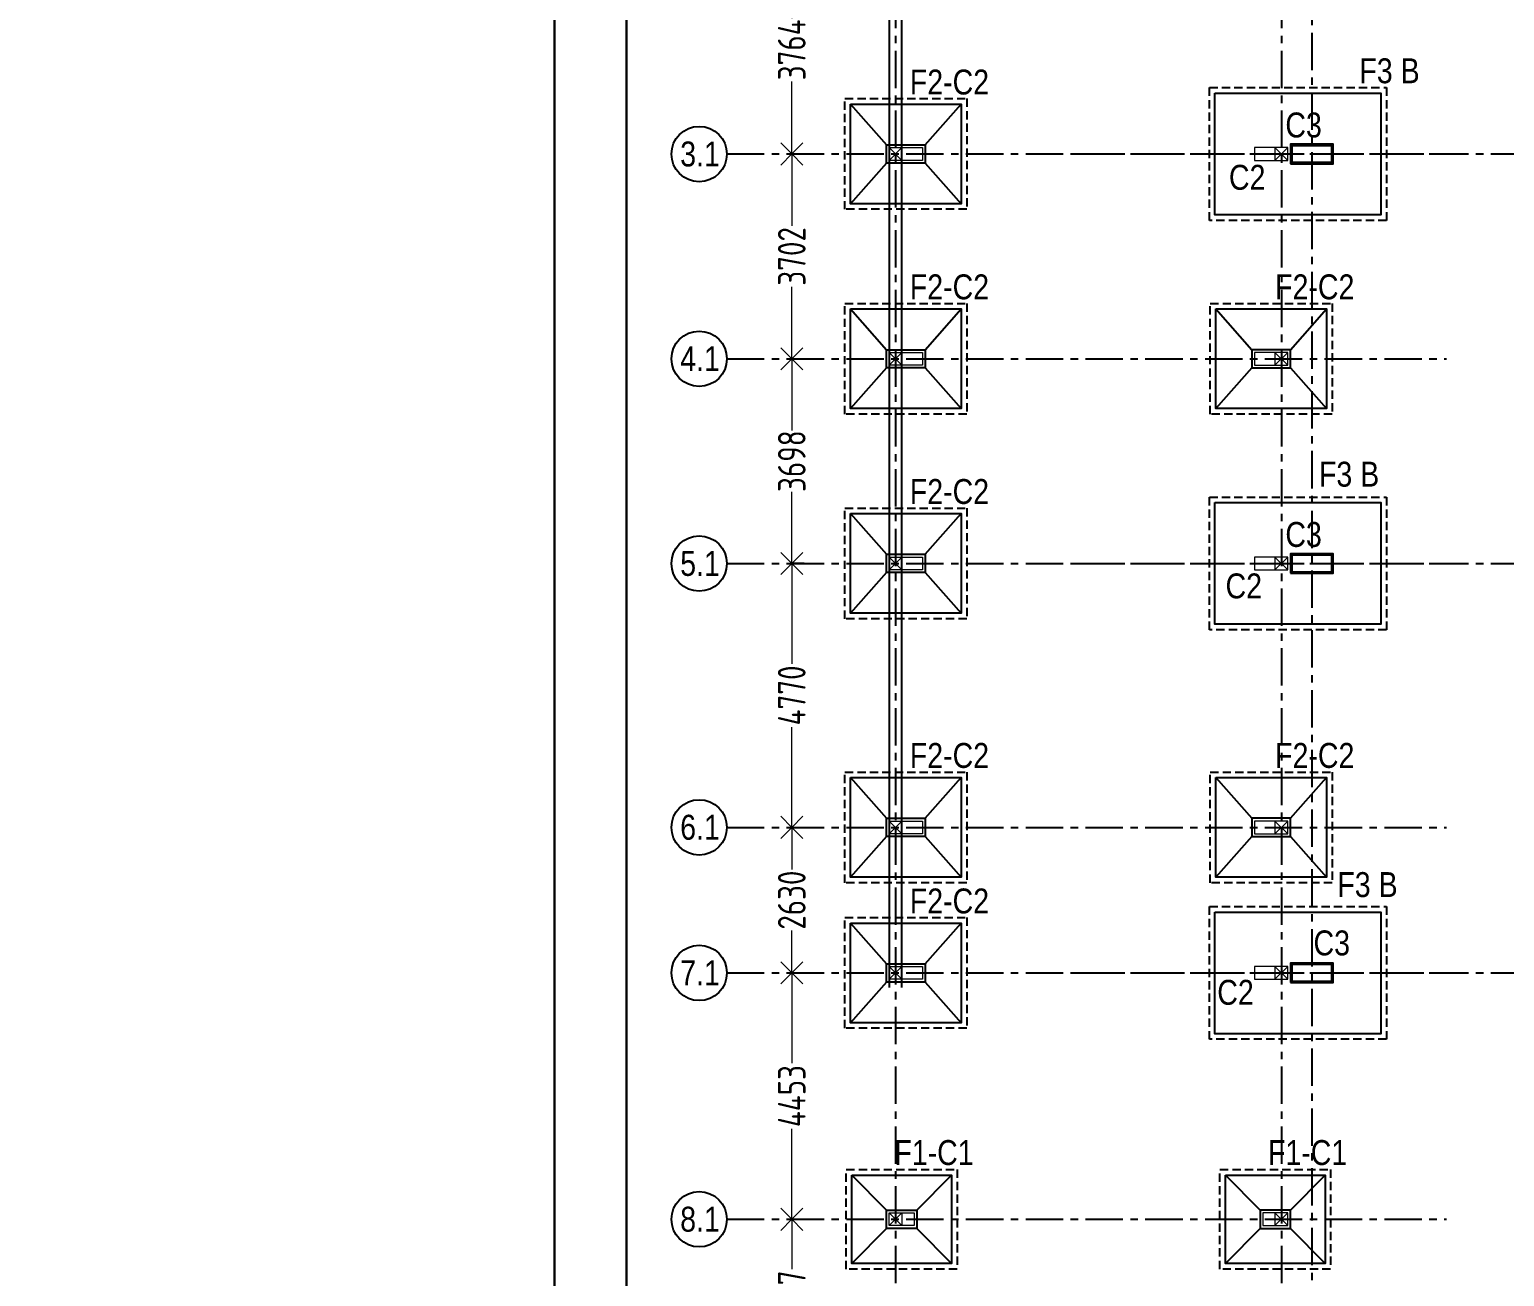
# Model space of a CAD drawing. Header units: inches. Extents: x -605 to 2991212, y -2872845 to 0.
# Drawn here: x 2254649 to 2281298, y -2410294 to -2387757 of the extents above; entities that cross this region are included whole.
import ezdxf
from ezdxf import colors
from ezdxf.entities.mleader import LeaderData, LeaderLine
from ezdxf.math import Vec2, Vec3

# ---------------------------------------------------------------- set-up
doc = ezdxf.new("R2010")
doc.units = ezdxf.units.IN
doc.header["$LTSCALE"] = 600
doc.header["$MEASUREMENT"] = 0
doc.linetypes.add('CENTER', pattern=[2, 1.25, -0.25, 0.25, -0.25])
doc.linetypes.add('DASHED2', pattern=[0.375, 0.25, -0.125])
for name, color, linetype, lineweight in [('PV_TEXT_ROMANS', 7, 'Continuous', 0), ('rDIMension', 1, 'Continuous', 18), ('rRCC 2', 40, 'Continuous', 15), ('rSHEET', 2, 'Continuous', 30)]:
    doc.layers.add(name, color=color, linetype=linetype, lineweight=lineweight)
doc.layers.add('see level', color=2, linetype='Continuous')
doc.layers.add('SnT-CENTER2', color=8, linetype='CENTER')
doc.styles.add('DIM', font='geniso.shx', dxfattribs={"width": 0.85})
doc.styles.add('J.P', font='ARIALN.TTF')
doc.styles.add('TEXT3', font='geniso.shx')
doc.dimstyles.new('ST-100', dxfattribs={"dimscale": 100, "dimtxt": 2.5, "dimasz": 2, "dimexe": 0.18, "dimexo": 0.0625, "dimgap": 0.2, "dimtad": 0, "dimdec": 0, "dimzin": 0, "dimdsep": 46, "dimtxsty": 'DIM', "dimblk": 'OPEN90', "dimcen": 0.09, "dimclrd": 256, "dimclrt": 7, "dimadec": 0, "dimazin": 0, "dimtfac": 1, "dimtdec": 0, "dimtofl": 0, "dimtmove": 0, "dimatfit": 3, "dimldrblk": 'OPEN90', "dimfxl": 1, "dimtolj": 1, "dimtzin": 0, "dimlwd": -1, "dimarcsym": 0})

# ---------------------------------------------------------------- blocks, each defined once
blk = doc.blocks.new('_Open90')
at = {"color": 0, "linetype": 'ByBlock', "lineweight": -2}
for p, q in [((0, 0), (-1, 0)), ((-0.5, 0.5), (0, 0)), ((0, 0), (-0.5, -0.5))]:
    blk.add_line(p, q, dxfattribs=at)
blk = doc.blocks.new('*D669')
at = {"layer": 'Defpoints', "color": 0, "linetype": 'ByBlock'}
for p in [(2268260, -2386242), (2268421, -2390007), (2268421, -2390007)]:
    blk.add_point(p, dxfattribs=at)
at = {"layer": 'rDIMension', "color": 0, "linetype": 'ByBlock', "lineweight": -2}
for p, q in [((2268260, -2386242), (2268421, -2386242)), ((2268421, -2390007), (2268421, -2390007))]:
    blk.add_line(p, q, dxfattribs=at)
at = {"layer": 'rDIMension'}
for p, q in [((2268421, -2386642), (2268421, -2387552)), ((2268421, -2389607), (2268421, -2388697))]:
    blk.add_line(p, q, dxfattribs=at)
at = {"layer": 'rDIMension', "linetype": 'ByBlock', "xscale": 400, "yscale": 400, "zscale": 400}
for p, rotation in [((2268421, -2386242), 90), ((2268421, -2390007), 270)]:
    blk.add_blockref('_Open90', p, dxfattribs=dict(at, rotation=rotation))
at = {"layer": 'rDIMension', "color": 7, "linetype": 'ByBlock', "insert": (2268421, -2388125), "char_height": 500, "attachment_point": 5, "rotation": 90, "style": 'DIM'}
blk.add_mtext('\\A1;3764', dxfattribs=at)
blk = doc.blocks.new('*D670')
at = {"layer": 'Defpoints', "color": 0, "linetype": 'ByBlock'}
for p in [(2268421, -2390007), (2268421, -2393708), (2268421, -2393708)]:
    blk.add_point(p, dxfattribs=at)
at = {"layer": 'rDIMension', "color": 0, "linetype": 'ByBlock', "lineweight": -2}
for p, q in [((2268421, -2390007), (2268421, -2390007)), ((2268421, -2393708), (2268421, -2393708))]:
    blk.add_line(p, q, dxfattribs=at)
at = {"layer": 'rDIMension'}
for p, q in [((2268421, -2390407), (2268421, -2391306)), ((2268421, -2393308), (2268421, -2392409))]:
    blk.add_line(p, q, dxfattribs=at)
at = {"layer": 'rDIMension', "linetype": 'ByBlock', "xscale": 400, "yscale": 400, "zscale": 400}
for p, rotation in [((2268421, -2390007), 90), ((2268421, -2393708), 270)]:
    blk.add_blockref('_Open90', p, dxfattribs=dict(at, rotation=rotation))
at = {"layer": 'rDIMension', "color": 7, "linetype": 'ByBlock', "insert": (2268421, -2391858), "char_height": 500, "attachment_point": 5, "rotation": 90, "style": 'DIM'}
blk.add_mtext('\\A1;3702', dxfattribs=at)
blk = doc.blocks.new('*D671')
at = {"layer": 'Defpoints', "color": 0, "linetype": 'ByBlock'}
for p in [(2268421, -2393708), (2268421, -2397407), (2268644, -2397407)]:
    blk.add_point(p, dxfattribs=at)
at = {"layer": 'rDIMension', "color": 0, "linetype": 'ByBlock', "lineweight": -2}
for p, q in [((2268421, -2393708), (2268421, -2393708)), ((2268644, -2397407), (2268421, -2397407))]:
    blk.add_line(p, q, dxfattribs=at)
at = {"layer": 'rDIMension'}
for p, q in [((2268421, -2394108), (2268421, -2395006)), ((2268421, -2397007), (2268421, -2396110))]:
    blk.add_line(p, q, dxfattribs=at)
at = {"layer": 'rDIMension', "linetype": 'ByBlock', "xscale": 400, "yscale": 400, "zscale": 400}
for p, rotation in [((2268421, -2393708), 90), ((2268421, -2397407), 270)]:
    blk.add_blockref('_Open90', p, dxfattribs=dict(at, rotation=rotation))
at = {"layer": 'rDIMension', "color": 7, "linetype": 'ByBlock', "insert": (2268421, -2395558), "char_height": 500, "attachment_point": 5, "rotation": 90, "style": 'DIM'}
blk.add_mtext('\\A1;3698', dxfattribs=at)
blk = doc.blocks.new('*D672')
at = {"layer": 'Defpoints', "color": 0, "linetype": 'ByBlock'}
for p in [(2268644, -2397407), (2268421, -2402177), (2268421, -2402177)]:
    blk.add_point(p, dxfattribs=at)
at = {"layer": 'rDIMension', "color": 0, "linetype": 'ByBlock', "lineweight": -2}
for p, q in [((2268644, -2397407), (2268421, -2397407)), ((2268421, -2402177), (2268421, -2402177))]:
    blk.add_line(p, q, dxfattribs=at)
at = {"layer": 'rDIMension'}
for p, q in [((2268421, -2397807), (2268421, -2399219)), ((2268421, -2401777), (2268421, -2400365))]:
    blk.add_line(p, q, dxfattribs=at)
at = {"layer": 'rDIMension', "linetype": 'ByBlock', "xscale": 400, "yscale": 400, "zscale": 400}
for p, rotation in [((2268421, -2397407), 90), ((2268421, -2402177), 270)]:
    blk.add_blockref('_Open90', p, dxfattribs=dict(at, rotation=rotation))
at = {"layer": 'rDIMension', "color": 7, "linetype": 'ByBlock', "insert": (2268421, -2399792), "char_height": 500, "attachment_point": 5, "rotation": 90, "style": 'DIM'}
blk.add_mtext('\\A1;4770', dxfattribs=at)
blk = doc.blocks.new('*D673')
at = {"layer": 'Defpoints', "color": 0, "linetype": 'ByBlock'}
for p in [(2268421, -2402177), (2268421, -2404807), (2268421, -2404807)]:
    blk.add_point(p, dxfattribs=at)
at = {"layer": 'rDIMension', "color": 0, "linetype": 'ByBlock', "lineweight": -2}
for p, q in [((2268421, -2402177), (2268421, -2402177)), ((2268421, -2404807), (2268421, -2404807))]:
    blk.add_line(p, q, dxfattribs=at)
at = {"layer": 'rDIMension'}
for p, q in [((2268421, -2402577), (2268421, -2402940)), ((2268421, -2404407), (2268421, -2404043))]:
    blk.add_line(p, q, dxfattribs=at)
at = {"layer": 'rDIMension', "linetype": 'ByBlock', "xscale": 400, "yscale": 400, "zscale": 400}
for p, rotation in [((2268421, -2402177), 90), ((2268421, -2404807), 270)]:
    blk.add_blockref('_Open90', p, dxfattribs=dict(at, rotation=rotation))
at = {"layer": 'rDIMension', "color": 7, "linetype": 'ByBlock', "insert": (2268421, -2403492), "char_height": 500, "attachment_point": 5, "rotation": 90, "style": 'DIM'}
blk.add_mtext('\\A1;2630', dxfattribs=at)
blk = doc.blocks.new('*D674')
at = {"layer": 'Defpoints', "color": 0, "linetype": 'ByBlock'}
for p in [(2268421, -2404807), (2268421, -2409260), (2268421, -2409260)]:
    blk.add_point(p, dxfattribs=at)
at = {"layer": 'rDIMension', "color": 0, "linetype": 'ByBlock', "lineweight": -2}
for p, q in [((2268421, -2404807), (2268421, -2404807)), ((2268421, -2409260), (2268421, -2409260))]:
    blk.add_line(p, q, dxfattribs=at)
at = {"layer": 'rDIMension'}
for p, q in [((2268421, -2405207), (2268421, -2406439)), ((2268421, -2408860), (2268421, -2407627))]:
    blk.add_line(p, q, dxfattribs=at)
at = {"layer": 'rDIMension', "linetype": 'ByBlock', "xscale": 400, "yscale": 400, "zscale": 400}
for p, rotation in [((2268421, -2404807), 90), ((2268421, -2409260), 270)]:
    blk.add_blockref('_Open90', p, dxfattribs=dict(at, rotation=rotation))
at = {"layer": 'rDIMension', "color": 7, "linetype": 'ByBlock', "insert": (2268421, -2407033), "char_height": 500, "attachment_point": 5, "rotation": 90, "style": 'DIM'}
blk.add_mtext('\\A1;4453', dxfattribs=at)
blk = doc.blocks.new('*D675')
at = {"layer": 'Defpoints', "color": 0, "linetype": 'ByBlock'}
for p in [(2268421, -2409260), (2268421, -2412207), (2268421, -2412207)]:
    blk.add_point(p, dxfattribs=at)
at = {"layer": 'rDIMension', "color": 0, "linetype": 'ByBlock', "lineweight": -2}
for p, q in [((2268421, -2409260), (2268421, -2409260)), ((2268421, -2412207), (2268421, -2412207))]:
    blk.add_line(p, q, dxfattribs=at)
at = {"layer": 'rDIMension'}
for p, q in [((2268421, -2409660), (2268421, -2410160)), ((2268421, -2411807), (2268421, -2411306))]:
    blk.add_line(p, q, dxfattribs=at)
at = {"layer": 'rDIMension', "linetype": 'ByBlock', "xscale": 400, "yscale": 400, "zscale": 400}
for p, rotation in [((2268421, -2409260), 90), ((2268421, -2412207), 270)]:
    blk.add_blockref('_Open90', p, dxfattribs=dict(at, rotation=rotation))
at = {"layer": 'rDIMension', "color": 7, "linetype": 'ByBlock', "insert": (2268421, -2410733), "char_height": 500, "attachment_point": 5, "rotation": 90, "style": 'DIM'}
blk.add_mtext('\\A1;2947', dxfattribs=at)
blk = doc.blocks.new('_DotBlank')
at = {"color": 0, "linetype": 'ByBlock', "lineweight": -2}
blk.add_line((-0.5, 0), (-1, 0), dxfattribs=at)
blk.add_circle((0, 0), 0.5, dxfattribs=at)

msp = doc.modelspace()

# ---------------------------------------------------------------- linework, layer by layer
at = {"color": 7, "linetype": 'DASHED2'}
for points in [[(2269381.3, -2389006.9), (2271581.3, -2389006.9), (2271581.3, -2391006.9), (2269381.3, -2391006.9)], [(2275966.3, -2388806.9), (2279166.3, -2388806.9), (2279166.3, -2391206.9), (2275966.3, -2391206.9)], [(2269381.3, -2392708.4), (2271581.3, -2392708.4), (2271581.3, -2394708.4), (2269381.3, -2394708.4)], [(2275981.3, -2392708.4), (2278181.3, -2392708.4), (2278181.3, -2394708.4), (2275981.3, -2394708.4)], [(2275966.3, -2396206.9), (2279166.3, -2396206.9), (2279166.3, -2398606.9), (2275966.3, -2398606.9)], [(2269381.3, -2396406.9), (2271581.3, -2396406.9), (2271581.3, -2398406.9), (2269381.3, -2398406.9)], [(2269381.3, -2401176.9), (2271581.3, -2401176.9), (2271581.3, -2403176.9), (2269381.3, -2403176.9)], [(2275981.3, -2401176.9), (2278181.3, -2401176.9), (2278181.3, -2403176.9), (2275981.3, -2403176.9)], [(2275966.3, -2403606.9), (2279166.3, -2403606.9), (2279166.3, -2406006.9), (2275966.3, -2406006.9)], [(2269381.3, -2403806.9), (2271581.3, -2403806.9), (2271581.3, -2405806.9), (2269381.3, -2405806.9)], [(2269406.3, -2408359.5), (2271406.3, -2408359.5), (2271406.3, -2410159.5), (2269406.3, -2410159.5)], [(2276156.3, -2408359.5), (2278156.3, -2408359.5), (2278156.3, -2410159.5), (2276156.3, -2410159.5)]]:
    msp.add_lwpolyline(points, close=True, dxfattribs=at)
at = {"color": 1, "linetype": 'ByBlock'}
for points in [[(2276066.3, -2388906.9), (2279066.3, -2388906.9), (2279066.3, -2391106.9), (2276066.3, -2391106.9)], [(2269481.3, -2389106.9), (2271481.3, -2389106.9), (2271481.3, -2390906.9), (2269481.3, -2390906.9)], [(2270131.3, -2390171.9), (2270131.3, -2389841.9), (2270831.3, -2389841.9), (2270831.3, -2390171.9)], [(2269481.3, -2392808.4), (2271481.3, -2392808.4), (2271481.3, -2394608.4), (2269481.3, -2394608.4)], [(2276081.3, -2392808.4), (2278081.3, -2392808.4), (2278081.3, -2394608.4), (2276081.3, -2394608.4)], [(2270131.3, -2393873.4), (2270131.3, -2393543.4), (2270831.3, -2393543.4), (2270831.3, -2393873.4)], [(2277431.3, -2393873.4), (2277431.3, -2393543.4), (2276731.3, -2393543.4), (2276731.3, -2393873.4)], [(2269481.3, -2396506.9), (2271481.3, -2396506.9), (2271481.3, -2398306.9), (2269481.3, -2398306.9)], [(2276066.3, -2396306.9), (2279066.3, -2396306.9), (2279066.3, -2398506.9), (2276066.3, -2398506.9)], [(2270131.3, -2397571.9), (2270131.3, -2397241.9), (2270831.3, -2397241.9), (2270831.3, -2397571.9)], [(2269481.3, -2401276.9), (2271481.3, -2401276.9), (2271481.3, -2403076.9), (2269481.3, -2403076.9)], [(2276081.3, -2401276.9), (2278081.3, -2401276.9), (2278081.3, -2403076.9), (2276081.3, -2403076.9)], [(2270131.3, -2402341.9), (2270131.3, -2402011.9), (2270831.3, -2402011.9), (2270831.3, -2402341.9)], [(2277431.3, -2402341.9), (2277431.3, -2402011.9), (2276731.3, -2402011.9), (2276731.3, -2402341.9)], [(2276066.3, -2403706.9), (2279066.3, -2403706.9), (2279066.3, -2405906.9), (2276066.3, -2405906.9)], [(2269481.3, -2403906.9), (2271481.3, -2403906.9), (2271481.3, -2405706.9), (2269481.3, -2405706.9)], [(2270131.3, -2404971.9), (2270131.3, -2404641.9), (2270831.3, -2404641.9), (2270831.3, -2404971.9)], [(2269506.3, -2408459.5), (2271306.3, -2408459.5), (2271306.3, -2410059.5), (2269506.3, -2410059.5)], [(2276256.3, -2408459.5), (2278056.3, -2408459.5), (2278056.3, -2410059.5), (2276256.3, -2410059.5)], [(2270131.3, -2409424.5), (2270131.3, -2409094.5), (2270681.3, -2409094.5), (2270681.3, -2409424.5)], [(2277431.3, -2409424.5), (2277431.3, -2409094.5), (2276881.3, -2409094.5), (2276881.3, -2409424.5)]]:
    msp.add_lwpolyline(points, close=True, dxfattribs=at)
for points in [[(2269481.3, -2389106.9), (2270131.3, -2389841.9)], [(2270831.3, -2389841.9), (2271481.3, -2389106.9)], [(2270131.3, -2390171.9), (2269481.3, -2390906.9)], [(2270831.3, -2390171.9), (2271481.3, -2390906.9)], [(2269481.3, -2392808.4), (2270131.3, -2393543.4)], [(2270831.3, -2393543.4), (2271481.3, -2392808.4)], [(2276081.3, -2392808.4), (2276731.3, -2393543.4)], [(2277431.3, -2393543.4), (2278081.3, -2392808.4)], [(2270131.3, -2393873.4), (2269481.3, -2394608.4)], [(2270831.3, -2393873.4), (2271481.3, -2394608.4)], [(2276731.3, -2393873.4), (2276081.3, -2394608.4)], [(2277431.3, -2393873.4), (2278081.3, -2394608.4)], [(2269481.3, -2396506.9), (2270131.3, -2397241.9)], [(2270831.3, -2397241.9), (2271481.3, -2396506.9)], [(2270131.3, -2397571.9), (2269481.3, -2398306.9)], [(2270831.3, -2397571.9), (2271481.3, -2398306.9)], [(2269481.3, -2401276.9), (2270131.3, -2402011.9)], [(2270831.3, -2402011.9), (2271481.3, -2401276.9)], [(2276081.3, -2401276.9), (2276731.3, -2402011.9)], [(2277431.3, -2402011.9), (2278081.3, -2401276.9)], [(2270131.3, -2402341.9), (2269481.3, -2403076.9)], [(2270831.3, -2402341.9), (2271481.3, -2403076.9)], [(2276731.3, -2402341.9), (2276081.3, -2403076.9)], [(2277431.3, -2402341.9), (2278081.3, -2403076.9)], [(2269481.3, -2403906.9), (2270131.3, -2404641.9)], [(2270831.3, -2404641.9), (2271481.3, -2403906.9)], [(2270131.3, -2404971.9), (2269481.3, -2405706.9)], [(2270831.3, -2404971.9), (2271481.3, -2405706.9)], [(2270131.3, -2409094.5), (2269506.3, -2408459.5)], [(2270681.3, -2409094.5), (2271306.3, -2408459.5)], [(2276881.3, -2409094.5), (2276256.3, -2408459.5)], [(2277431.3, -2409094.5), (2278056.3, -2408459.5)], [(2270131.3, -2409424.5), (2269506.3, -2410059.5)], [(2270681.3, -2409424.5), (2271306.3, -2410059.5)], [(2276881.3, -2409424.5), (2276256.3, -2410059.5)], [(2277431.3, -2409424.5), (2278056.3, -2410059.5)]]:
    msp.add_lwpolyline(points, dxfattribs=at)
at = {"color": 3, "linetype": 'ByBlock'}
for points in [[(2277431.3, -2390181.9), (2278201.3, -2390181.9), (2278201.3, -2389831.9), (2277431.3, -2389831.9)], [(2277431.3, -2397581.9), (2278201.3, -2397581.9), (2278201.3, -2397231.9), (2277431.3, -2397231.9)], [(2277431.3, -2404981.9), (2278201.3, -2404981.9), (2278201.3, -2404631.9), (2277431.3, -2404631.9)]]:
    msp.add_lwpolyline(points, close=True, dxfattribs=at)
at = {"color": 2, "linetype": 'ByBlock'}
for points in [[(2277456.3, -2390156.9), (2278176.3, -2390156.9), (2278176.3, -2389856.9), (2277456.3, -2389856.9)], [(2277456.3, -2397556.9), (2278176.3, -2397556.9), (2278176.3, -2397256.9), (2277456.3, -2397256.9)], [(2277456.3, -2404956.9), (2278176.3, -2404956.9), (2278176.3, -2404656.9), (2277456.3, -2404656.9)]]:
    msp.add_lwpolyline(points, close=True, dxfattribs=at)
at = {"color": 1, "linetype": 'ByBlock'}
for centre in [(2266748.2, -2390008.4), (2266748.2, -2393708.4), (2266748.2, -2397408.4), (2266748.2, -2402176.9), (2266748.2, -2404806.9), (2266748.2, -2409259.5)]:
    msp.add_circle(centre, 500.4, dxfattribs=at)
at = {"layer": 'rRCC 2', "color": 6}
for p, q in [((2270181.3, -2389891.9), (2270411.3, -2390121.9)), ((2270181.3, -2390121.9), (2270411.3, -2389891.9)), ((2277381.3, -2389891.9), (2277151.3, -2390121.9)), ((2277381.3, -2390121.9), (2277151.3, -2389891.9)), ((2270181.3, -2393593.4), (2270411.3, -2393823.4)), ((2270181.3, -2393823.4), (2270411.3, -2393593.4)), ((2277381.3, -2393593.4), (2277151.3, -2393823.4)), ((2277381.3, -2393823.4), (2277151.3, -2393593.4)), ((2270181.3, -2397291.9), (2270411.3, -2397521.9)), ((2270181.3, -2397521.9), (2270411.3, -2397291.9)), ((2277381.3, -2397291.9), (2277151.3, -2397521.9)), ((2277381.3, -2397521.9), (2277151.3, -2397291.9)), ((2270181.3, -2402061.9), (2270411.3, -2402291.9)), ((2270181.3, -2402291.9), (2270411.3, -2402061.9)), ((2277381.3, -2402061.9), (2277151.3, -2402291.9)), ((2277381.3, -2402291.9), (2277151.3, -2402061.9)), ((2270181.3, -2404691.9), (2270411.3, -2404921.9)), ((2270181.3, -2404921.9), (2270411.3, -2404691.9)), ((2277381.3, -2404691.9), (2277151.3, -2404921.9)), ((2277381.3, -2404921.9), (2277151.3, -2404691.9)), ((2270181.3, -2409144.5), (2270411.3, -2409374.5)), ((2270181.3, -2409374.5), (2270411.3, -2409144.5)), ((2277381.3, -2409144.5), (2277151.3, -2409374.5)), ((2277381.3, -2409374.5), (2277151.3, -2409144.5))]:
    msp.add_line(p, q, dxfattribs=at)
for points in [[(2270181.3, -2390121.9), (2270181.3, -2389891.9), (2270781.3, -2389891.9), (2270781.3, -2390121.9)], [(2270181.3, -2389891.9), (2270411.3, -2389891.9), (2270411.3, -2390121.9), (2270181.3, -2390121.9)], [(2277381.3, -2390121.9), (2277381.3, -2389891.9), (2276781.3, -2389891.9), (2276781.3, -2390121.9)], [(2277381.3, -2389891.9), (2277151.3, -2389891.9), (2277151.3, -2390121.9), (2277381.3, -2390121.9)], [(2270181.3, -2393823.4), (2270181.3, -2393593.4), (2270781.3, -2393593.4), (2270781.3, -2393823.4)], [(2270181.3, -2393593.4), (2270411.3, -2393593.4), (2270411.3, -2393823.4), (2270181.3, -2393823.4)], [(2277381.3, -2393823.4), (2277381.3, -2393593.4), (2276781.3, -2393593.4), (2276781.3, -2393823.4)], [(2277381.3, -2393593.4), (2277151.3, -2393593.4), (2277151.3, -2393823.4), (2277381.3, -2393823.4)], [(2270181.3, -2397521.9), (2270181.3, -2397291.9), (2270781.3, -2397291.9), (2270781.3, -2397521.9)], [(2270181.3, -2397291.9), (2270411.3, -2397291.9), (2270411.3, -2397521.9), (2270181.3, -2397521.9)], [(2277381.3, -2397521.9), (2277381.3, -2397291.9), (2276781.3, -2397291.9), (2276781.3, -2397521.9)], [(2277381.3, -2397291.9), (2277151.3, -2397291.9), (2277151.3, -2397521.9), (2277381.3, -2397521.9)], [(2270181.3, -2402291.9), (2270181.3, -2402061.9), (2270781.3, -2402061.9), (2270781.3, -2402291.9)], [(2270181.3, -2402061.9), (2270411.3, -2402061.9), (2270411.3, -2402291.9), (2270181.3, -2402291.9)], [(2277381.3, -2402291.9), (2277381.3, -2402061.9), (2276781.3, -2402061.9), (2276781.3, -2402291.9)], [(2277381.3, -2402061.9), (2277151.3, -2402061.9), (2277151.3, -2402291.9), (2277381.3, -2402291.9)], [(2270181.3, -2404921.9), (2270181.3, -2404691.9), (2270781.3, -2404691.9), (2270781.3, -2404921.9)], [(2270181.3, -2404691.9), (2270411.3, -2404691.9), (2270411.3, -2404921.9), (2270181.3, -2404921.9)], [(2277381.3, -2404921.9), (2277381.3, -2404691.9), (2276781.3, -2404691.9), (2276781.3, -2404921.9)], [(2277381.3, -2404691.9), (2277151.3, -2404691.9), (2277151.3, -2404921.9), (2277381.3, -2404921.9)], [(2270181.3, -2409374.5), (2270181.3, -2409144.5), (2270631.3, -2409144.5), (2270631.3, -2409374.5)], [(2270181.3, -2409144.5), (2270411.3, -2409144.5), (2270411.3, -2409374.5), (2270181.3, -2409374.5)], [(2277381.3, -2409374.5), (2277381.3, -2409144.5), (2276931.3, -2409144.5), (2276931.3, -2409374.5)], [(2277381.3, -2409144.5), (2277151.3, -2409144.5), (2277151.3, -2409374.5), (2277381.3, -2409374.5)]]:
    msp.add_lwpolyline(points, close=True, dxfattribs=at)
at = {"layer": 'rSHEET'}
msp.add_lwpolyline([(2360713.4, -2501041.5), (2360713.4, -2364451.2), (2264134.3, -2364451.2), (2264134.3, -2501041.5)], close=True, dxfattribs=at)
msp.add_lwpolyline([(2359415, -2498765), (2359415, -2366727.7, 0.4142136), (2358439.3, -2365752.1), (2266408.3, -2365752.1, 0.4142136), (2265432.7, -2366727.7), (2265432.7, -2498765, 0.4142136), (2266408.3, -2499740.7), (2358439.3, -2499740.7, 0.4142136)], format="xyb", close=True, dxfattribs=at)
at = {"layer": 'see level', "color": 8, "linetype": 'ByBlock'}
for p, q in [((2270189.2, -2405073.4), (2270189.2, -2377246.4)), ((2270411.3, -2405073.4), (2270411.3, -2377476.4))]:
    msp.add_line(p, q, dxfattribs=at)
at = {"layer": 'SnT-CENTER2', "color": 6, "ltscale": 0.9}
for p, q in [((2277816.3, -2369454.5), (2277816.3, -2470842.6)), ((2273492.5, -2390006.9), (2339797.9, -2390006.9)), ((2273492.5, -2397406.9), (2339797.9, -2397406.9)), ((2273492.5, -2404806.9), (2339797.9, -2404806.9))]:
    msp.add_line(p, q, dxfattribs=at)
at = {"layer": 'SnT-CENTER2', "color": 2, "ltscale": 0.9}
for p, q in [((2270296.3, -2370860.7), (2270296.3, -2469162.8)), ((2277266.3, -2370860.7), (2277266.3, -2469162.8)), ((2267248.6, -2390006.9), (2280250.4, -2390006.9)), ((2267248.6, -2393708.4), (2280250.4, -2393708.4)), ((2267248.6, -2397406.9), (2280250.4, -2397406.9)), ((2267248.6, -2402176.9), (2280250.4, -2402176.9)), ((2267248.6, -2404806.9), (2280250.4, -2404806.9)), ((2267248.6, -2409259.5), (2280250.4, -2409259.5))]:
    msp.add_line(p, q, dxfattribs=at)

# ---------------------------------------------------------------- texts
at = {"layer": 'PV_TEXT_ROMANS', "char_height": 450, "attachment_point": 1, "style": 'J.P'}
for s, insert, width in [('\\pxqc;F2-C2', (2270803.8, -2388481.7), 931.892), ('\\pxqc;F3 B', (2278099.9, -2388278.2), 2241.592), ('\\pxqc;C3', (2276600.2, -2389257.6), 2135.966), ('\\pxqc;3.1', (2266297.7, -2389781.5), 931.892), ('\\pxqc;C2', (2275581, -2390203.3), 2135.966), ('\\pxqc;F2-C2', (2270803.8, -2392183.2), 931.892), ('\\pxqc;F2-C2', (2277403.8, -2392183.2), 931.892), ('\\pxqc;4.1', (2266297.7, -2393481.5), 931.892), ('\\pxqc;F3 B', (2277369, -2395568.8), 2241.592), ('\\pxqc;F2-C2', (2270803.8, -2395881.7), 931.892), ('\\pxqc;C3', (2276600.2, -2396657.6), 2135.966), ('\\pxqc;5.1', (2266297.7, -2397181.5), 931.892), ('\\pxqc;C2', (2275519.5, -2397587.8), 2135.966), ('\\pxqc;F2-C2', (2270803.8, -2400651.7), 931.892), ('\\pxqc;F2-C2', (2277403.8, -2400651.7), 931.892), ('\\pxqc;6.1', (2266297.7, -2401949.9), 931.892), ('\\pxqc;F3 B', (2277701.3, -2402985.8), 2241.592), ('\\pxqc;F2-C2', (2270803.8, -2403281.7), 931.892), ('\\pxqc;C3', (2277109.2, -2404040), 2135.966), ('\\pxqc;7.1', (2266297.7, -2404579.9), 931.892), ('\\pxqc;C2', (2275370.1, -2404932.7), 2135.966), ('\\pxqc;F1-C1', (2270524.1, -2407828.6), 931.892), ('\\pxqc;F1-C1', (2277274.2, -2407828.6), 931.892), ('\\pxqc;8.1', (2266297.7, -2409032.6), 931.892)]:
    msp.add_mtext(s, dxfattribs=dict(at, insert=insert, width=width))

# ---------------------------------------------------------------- dimensions: what is measured, and where the dimension line sits
at = {"layer": 'rDIMension', "color": 7, "linetype": 'ByBlock'}
dim = msp.add_linear_dim(base=(2268421.1862, -2390006.8538), p1=(2268260.4213, -2386242.3888), p2=(2268421.1862, -2390006.8538), angle=90, dimstyle='ST-100', override={"dimtxt": 5, "dimasz": 4, "dimexe": 0, "dimexo": 0, "dimfxl": 1.25, "dimtfillclr": 256, "dimarcsym": 2}, dxfattribs=at)
dim.commit()
dim.dimension.update_dxf_attribs({"geometry": '*D669', "text_midpoint": (2268421.1862, -2388124.6213)})
at = {"layer": 'rDIMension', "color": 1, "linetype": 'ByBlock'}
for base, p1, p2, picture, middle in [((2268421.1862, -2393708.4237), (2268421.1862, -2390006.8538), (2268421.1862, -2393708.4237), '*D670', (2268421.1862, -2391857.6388)), ((2268421.1862, -2397406.8538), (2268421.1862, -2393708.4237), (2268644.4516, -2397406.8538), '*D671', (2268421.1862, -2395557.6388)), ((2268421.2, -2402176.9), (2268644.5, -2397406.9), (2268421.2, -2402176.9), '*D672', (2268421.2, -2399791.9)), ((2268421.2, -2404806.9), (2268421.2, -2402176.9), (2268421.2, -2404806.9), '*D673', (2268421.2, -2403491.9)), ((2268421.2, -2409259.5), (2268421.2, -2404806.9), (2268421.2, -2409259.5), '*D674', (2268421.2, -2407033.2)), ((2268421.2, -2412206.9), (2268421.2, -2409259.5), (2268421.2, -2412206.9), '*D675', (2268421.2, -2410733.2))]:
    dim = msp.add_linear_dim(base=base, p1=p1, p2=p2, angle=90, dimstyle='ST-100', override={"dimtxt": 5, "dimasz": 4, "dimexe": 0, "dimexo": 0, "dimtmove": 1, "dimfxl": 1.25, "dimtfillclr": 256, "dimarcsym": 2}, dxfattribs=at)
    dim.commit()
    dim.dimension.update_dxf_attribs({"geometry": picture, "text_midpoint": middle})

# ---------------------------------------------------------------- leaders
at = {"layer": 'rRCC 2', "color": 7}
ml = msp.add_multileader_mtext('Standard', dxfattribs=at)
ml.set_content('\\A1;\\W0.85;(a)4-12# ', color=7, style='TEXT3')
ml.set_leader_properties(color=256, linetype='ByLayer', lineweight=-1)
ml.set_arrow_properties(name='DOTBLANK')
ml.build(insert=Vec2(0, 0))
ml.multileader.update_dxf_attribs({"text_top_attachment_type": 0, "text_bottom_attachment_type": 0, "dogleg_length": 7.47, "arrow_head_size": 187.5, "scale": 75})
ctx = ml.context
ctx.base_point, ctx.scale, ctx.char_height, ctx.arrow_head_size, ctx.landing_gap_size, ctx.plane_origin = Vec3(2474235.5, -2625457.1), 75, 250, 187.5, 6.75, Vec3(2469885.5, -2625505)
ctx.text_align_type = 2
notes = []
notes.append((ctx, [(0, (0, 0, 0), (0, 0), (1, 0), 1, [])]))
ctx.mtext.insert, ctx.mtext.alignment, ctx.mtext.flow_direction = Vec3(2475262.2, -2625325.8), 3, 5
for ctx, leaders in notes:
    for number, flags, end, landing, length, lines in leaders:
        leader = LeaderData()
        leader.index, (leader.has_last_leader_line, leader.has_dogleg_vector, leader.attachment_direction) = number, flags
        leader.last_leader_point, leader.dogleg_vector, leader.dogleg_length = Vec3(end), Vec3(landing), length
        for number, points, colour, breaks in lines:
            line = LeaderLine()
            line.index, line.vertices, line.color, line.breaks = number, Vec3.list(points), colors.encode_raw_color(colour), breaks
            leader.lines.append(line)
        ctx.leaders.append(leader)

doc.saveas('drawing.dxf')
